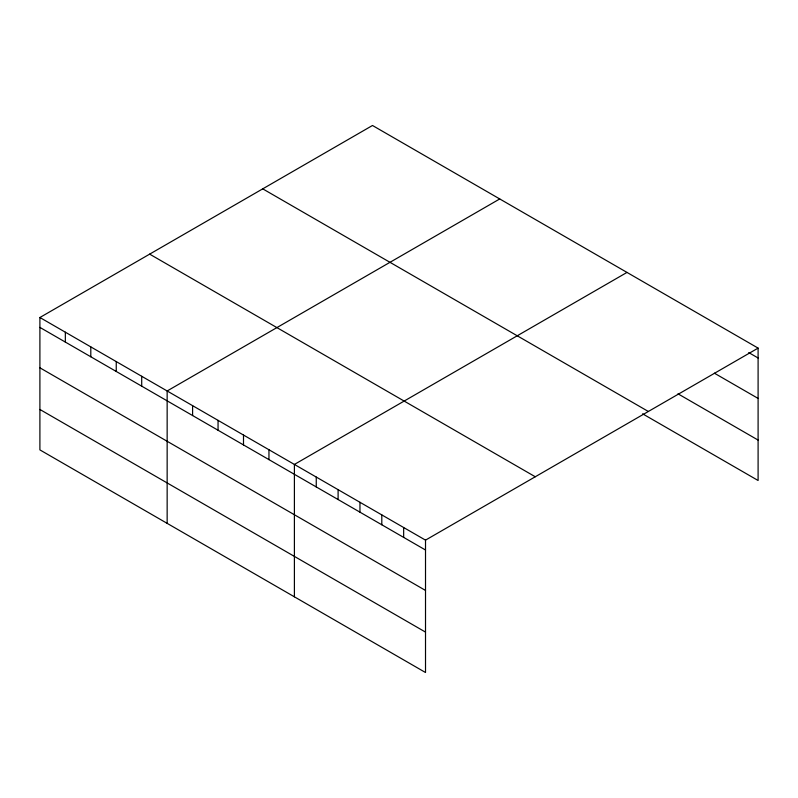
<?xml version="1.0" encoding="UTF-8"?>
<svg xmlns="http://www.w3.org/2000/svg" width="798" height="798" viewBox="0 0 798 798"><rect width="100%" height="100%" fill="white"/><g stroke="black" fill="none" stroke-linecap="round" stroke-linejoin="round"><path stroke-width="1.2" d="M39.9 317.504L425.514 540.136L425.514 672.515L39.9 449.892L39.9 317.504L372.486 125.486L758.1 348.108L758.1 480.496L642.599 413.813M499.738 198.951L167.151 390.97L167.151 523.358M626.989 272.417L294.402 464.436L294.402 596.824M425.514 540.136L758.1 348.108M748.733 352.586L758.1 357.993M714.4 373.195L758.1 398.421M677.981 393.813L758.1 440.077M262.732 188.847L648.345 411.479M149.655 254.133L535.268 476.765M39.9 327.389L425.514 550.012M39.9 367.808L425.514 590.44M39.9 409.464L425.514 632.096M403.658 527.518L403.658 537.403M381.803 514.9L381.803 524.785M359.958 502.281L359.958 512.166M338.103 489.673L338.103 499.548M316.257 477.054L316.257 486.94M268.956 449.743L268.956 459.628M243.5 435.05L243.5 444.935M218.054 420.356L218.054 430.242M192.597 405.663L192.597 415.549M141.705 376.277L141.705 386.162M116.249 361.584L116.249 371.469M90.802 346.891L90.802 356.776M65.346 332.197L65.346 342.083"/></g></svg>
